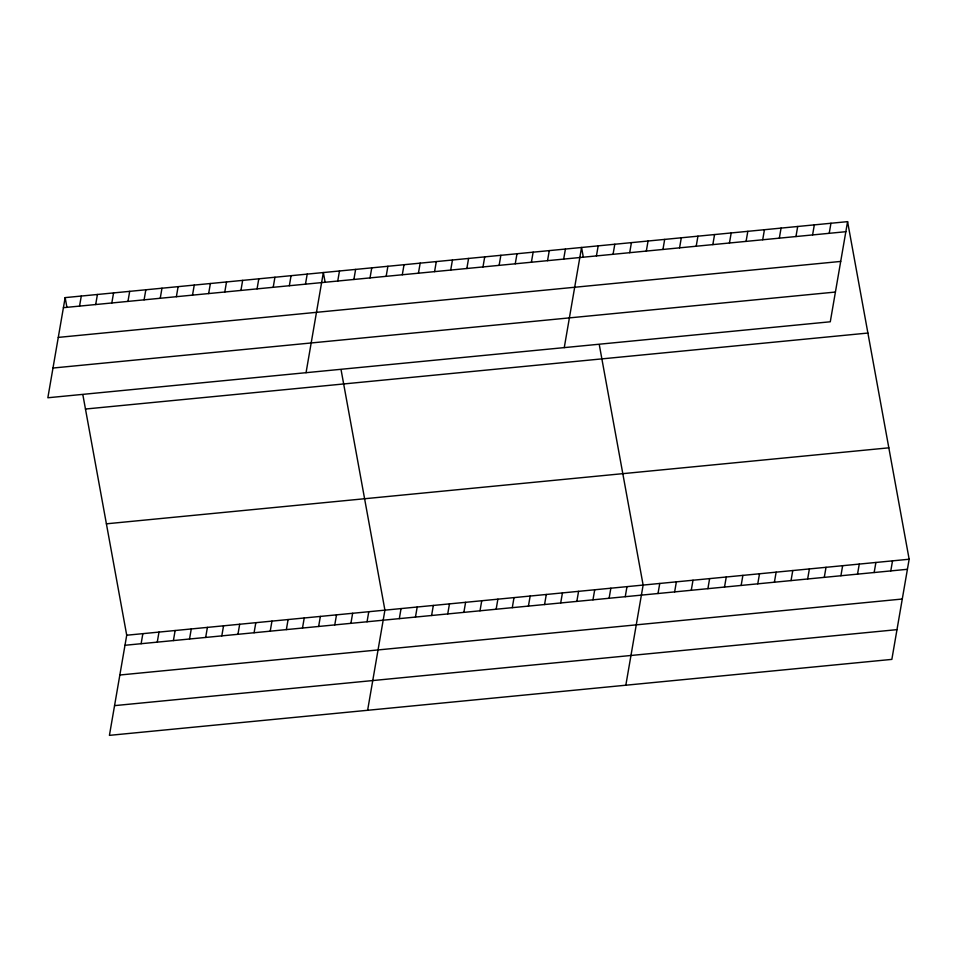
<?xml version="1.0" encoding="UTF-8"?>
<svg xmlns="http://www.w3.org/2000/svg" width="957" height="957" viewBox="0 0 957 957"><rect width="100%" height="100%" fill="white"/><g stroke="black" fill="none" stroke-linecap="round" stroke-linejoin="round"><path stroke-width="1.44" d="M65.148 297.615L47.85 397.765L830.281 321.779L847.579 221.641L65.148 297.615L66.93 307.364M79.551 306.108L81.285 296.048M95.688 304.541L97.423 294.481M111.825 302.974L113.56 292.914M127.963 301.407L129.697 291.347M144.1 299.84L145.835 289.78M160.238 298.273L161.972 288.213M176.375 296.706L178.11 286.645M82.924 395.097L126.719 635.221L109.421 735.359L891.852 659.385L909.15 559.235L847.579 221.641M192.513 295.139L194.247 285.078M141.122 643.714L142.856 633.654M208.65 293.572L210.384 283.511M157.259 642.147L158.994 632.087M224.787 292.005L226.522 281.944M173.396 640.58L175.131 630.519M240.925 290.438L242.659 280.377M189.534 639.013L191.268 628.952M257.062 288.87L258.797 278.81M205.671 637.446L207.406 627.385M273.2 287.303L274.934 277.243M221.809 635.879L223.543 625.818M289.337 285.736L291.072 275.676M237.946 634.312L239.681 624.251M305.474 284.169L307.209 274.109M254.084 632.744L255.818 622.684M306.049 372.692L323.346 272.542L325.129 282.291M270.221 631.177L271.955 621.117M337.749 281.035L339.484 270.975M286.358 629.61L288.093 619.55M353.887 279.468L355.621 269.407M302.496 628.043L304.23 617.983M370.024 277.901L371.759 267.84M318.633 626.476L320.368 616.416M386.161 276.334L387.896 266.273M334.771 624.909L336.505 614.849M402.299 274.767L404.033 264.706M350.908 623.342L352.643 613.281M418.436 273.2L420.171 263.139M367.045 621.775L368.78 611.714M434.574 271.632L436.308 261.572M367.62 710.285L384.917 610.147L341.123 370.024M450.711 270.065L452.446 260.005M399.32 618.641L401.055 608.58M466.849 268.498L468.583 258.438M415.458 617.074L417.192 607.013M482.986 266.931L484.721 256.871M431.595 615.507L433.33 605.446M499.123 265.364L500.858 255.304M447.732 613.939L449.467 603.879M515.261 263.797L516.995 253.737M463.87 612.372L465.604 602.312M531.398 262.23L533.133 252.17M480.007 610.805L481.742 600.745M547.536 260.663L549.282 250.602M496.145 609.238L497.879 599.178M563.673 259.096L565.42 249.035M512.282 607.671L514.017 597.611M564.259 347.618L581.557 247.468L583.327 257.218M528.42 606.104L530.166 596.044M596.438 255.914L598.173 245.853M544.557 604.537L546.303 594.476M613.066 254.299L614.801 244.238M560.694 602.97L562.441 592.909M629.694 252.684L631.429 242.623M576.832 601.403L578.578 591.342M646.322 251.069L648.056 241.008M592.969 599.836L594.716 589.775M662.95 249.454L664.684 239.406M609.107 598.269L610.853 588.208M679.578 247.839L681.312 237.791M625.244 596.701L626.991 586.641M696.206 246.224L697.94 236.176M625.83 685.212L643.128 585.074L599.333 344.951M712.833 244.609L714.568 234.561M658.009 593.519L659.756 583.459M729.449 242.994L731.196 232.946M674.637 591.904L676.372 581.844M746.077 241.379L747.824 231.331M691.265 590.29L693 580.229M762.705 239.764L764.44 229.716M707.893 588.675L709.627 578.614M779.333 238.149L781.068 228.101M724.521 587.06L726.255 576.999M795.961 236.535L797.695 226.486M741.149 585.445L742.883 575.384M812.589 234.92L814.323 224.871M757.777 583.83L759.511 573.769M829.217 233.305L830.951 223.256M774.404 582.215L776.139 572.154M791.032 580.6L792.767 570.539M807.648 578.985L809.395 568.925M824.276 577.37L826.023 567.31M840.904 575.755L842.639 565.695M857.532 574.14L859.266 564.08M874.16 572.525L875.894 562.465M890.788 570.91L892.522 560.85M63.413 307.675L845.844 231.702M58.281 337.402L840.701 261.428M52.982 368.038L835.413 292.052M85.472 409.034L867.891 333.048M106.406 523.814L888.826 447.828M126.719 635.221L909.15 559.235M124.984 645.281L907.415 569.295M119.852 675.008L902.284 599.022M114.553 705.632L896.984 629.646"/></g></svg>
